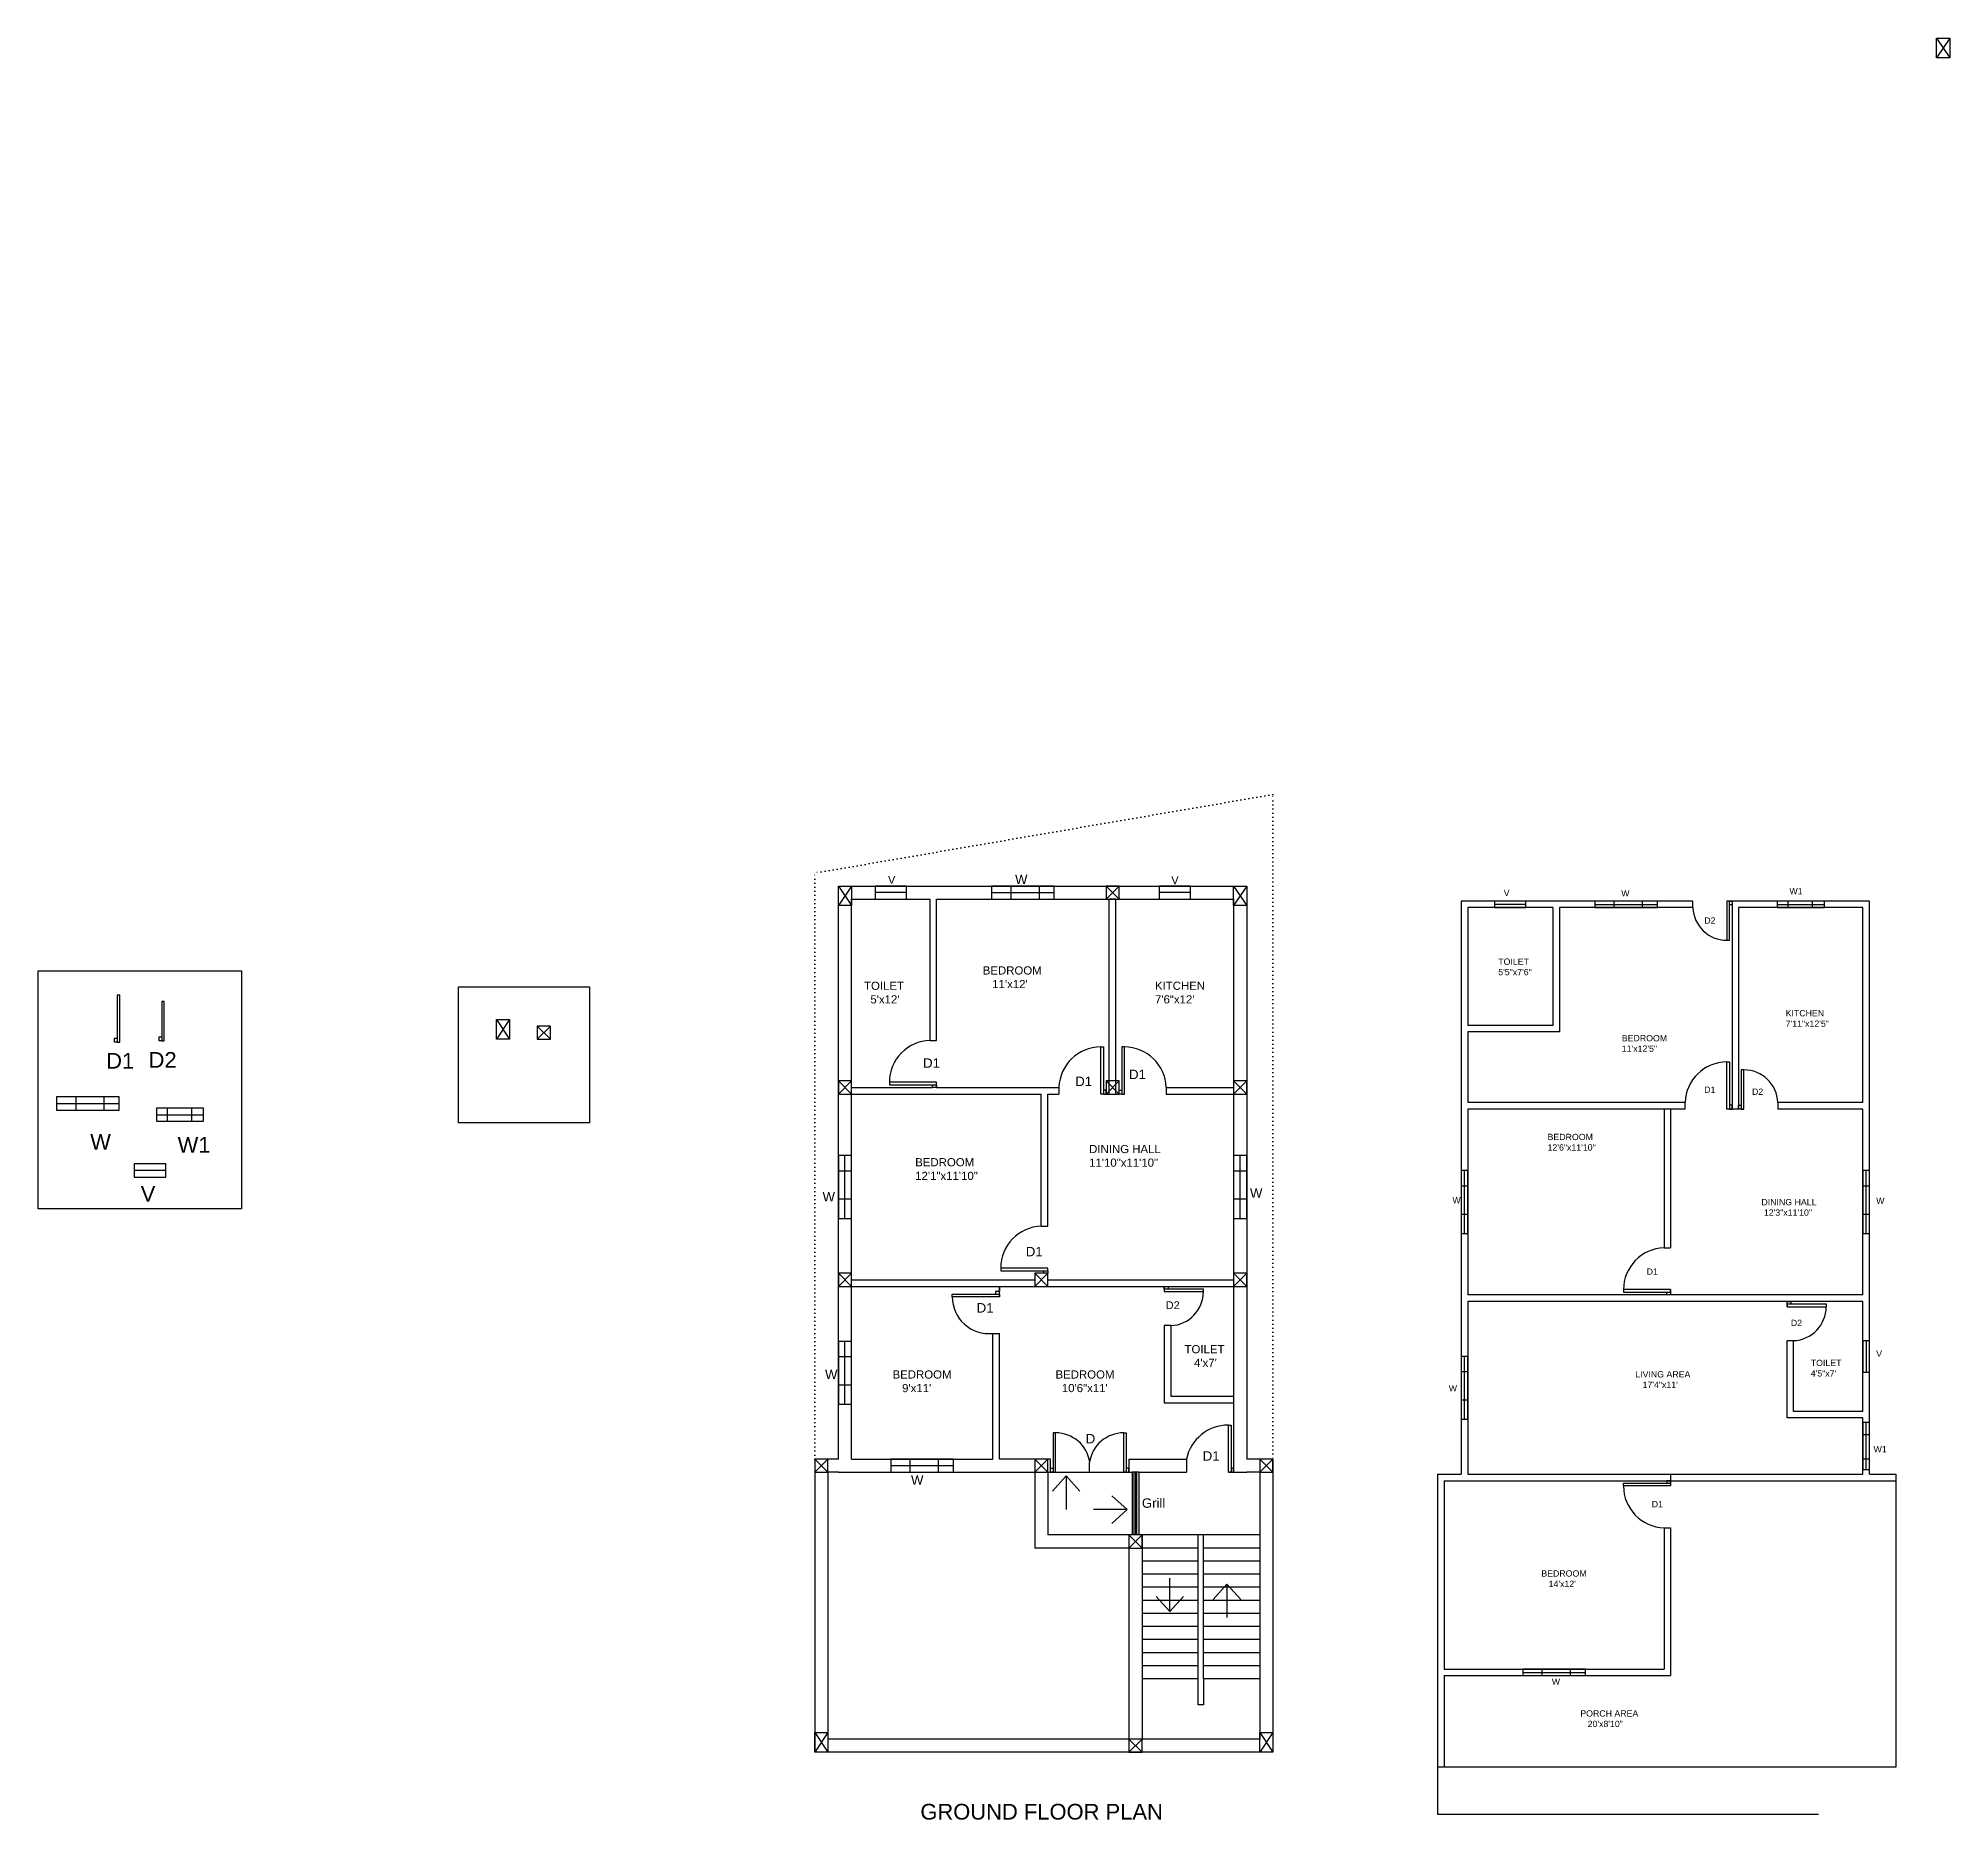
# Model space of a CAD drawing. Header units: inches. Extents: x -376 to 1085, y -51 to 1311.
import ezdxf

# ---------------------------------------------------------------- set-up
doc = ezdxf.new("R2010")
doc.units = ezdxf.units.IN
doc.header["$MEASUREMENT"] = 0
doc.linetypes.add('ACAD_ISO07W100', pattern=[3, 0, -3])
for name, color, linetype in [('ChainGrill', 91, 'Continuous'), ('Column', 1, 'Continuous'), ('D', 221, 'Continuous'), ('D1', 50, 'Continuous'), ('D2', 130, 'Continuous'), ('V', 230, 'Continuous'), ('W', 30, 'Continuous'), ('W1', 3, 'Continuous')]:
    doc.layers.add(name, color=color, linetype=linetype)
doc.styles.get("Standard").update_dxf_attribs({"font": 'arial.ttf'})
doc.linetypes.add('ZIGZAG', pattern='A,0.0001,-0.2,[131,ltypeshp.shx,S=0.2,R=0,X=-0.2,Y=0],-0.4,[131,ltypeshp.shx,S=0.2,R=180,X=0.2,Y=0],-0.2', length=0.8001)

msp = doc.modelspace()

# ---------------------------------------------------------------- linework, layer by layer
at = {"linetype": 'ACAD_ISO07W100'}
for p, q in [((567.3, 732.9), (217.3, 672.9)), ((567.3, 662.9), (567.3, 732.9)), ((217.3, 224.9), (217.3, 672.9)), ((567.3, 662.9), (567.3, 224.9))]:
    msp.add_line(p, q, dxfattribs=at)
for p, q in [((235.3, 662.9), (547.3, 662.9)), ((235.3, 224.9), (235.3, 662.9)), ((547.3, 662.9), (547.3, 224.9)), ((245.3, 652.9), (305.3, 652.9)), ((245.3, 508.9), (245.3, 652.9)), ((305.3, 544.9), (305.3, 652.9)), ((310.3, 652.9), (442.3, 652.9)), ((310.3, 544.9), (310.3, 652.9)), ((442.3, 503.9), (442.3, 652.9)), ((447.3, 652.9), (442.3, 652.9)), ((447.3, 503.9), (447.3, 652.9)), ((447.3, 652.9), (537.3, 652.9)), ((537.3, 652.9), (537.3, 508.9)), ((888.2, 651.4), (711.2, 651.4)), ((711.2, 651.4), (711.2, 213.4)), ((781.2, 646.4), (716.2, 646.4)), ((716.2, 646.4), (716.2, 556.4)), ((781.2, 646.4), (781.2, 556.4)), ((888.2, 646.4), (786.2, 646.4)), ((786.2, 646.4), (786.2, 551.4)), ((888.2, 646.4), (888.2, 651.4)), ((1023.2, 651.4), (914.2, 651.4)), ((918.2, 651.4), (918.2, 492.4)), ((1018.2, 646.4), (923.2, 646.4)), ((923.2, 646.4), (923.2, 492.4)), ((1018.2, 497.4), (1018.2, 646.4)), ((1023.2, 213.4), (1023.2, 651.4)), ((781.2, 556.4), (716.2, 556.4)), ((305.3, 544.9), (310.3, 544.9)), ((786.2, 551.4), (716.2, 551.4)), ((716.2, 551.4), (716.2, 497.4)), ((310.3, 508.9), (310.3, 512.9)), ((245.3, 508.9), (307.3, 508.9)), ((245.3, 503.9), (390.3, 503.9)), ((245.3, 361.9), (245.3, 503.9)), ((310.3, 508.9), (403.8, 508.9)), ((390.3, 402.9), (390.3, 503.9)), ((395.3, 503.9), (403.8, 503.9)), ((395.3, 402.9), (395.3, 503.9)), ((403.8, 508.9), (403.8, 503.9)), ((442.3, 503.9), (447.3, 503.9)), ((485.8, 508.9), (537.3, 508.9)), ((485.8, 508.9), (485.8, 503.9)), ((485.8, 503.9), (537.3, 503.9)), ((537.3, 503.9), (537.3, 361.9)), ((882.2, 497.4), (716.2, 497.4)), ((882.2, 497.4), (882.2, 492.4)), ((1018.2, 497.4), (953.2, 497.4)), ((953.2, 497.4), (953.2, 492.4)), ((882.2, 492.4), (716.2, 492.4)), ((716.2, 492.4), (716.2, 350.4)), ((866.2, 492.4), (866.2, 386.4)), ((871.2, 492.4), (871.2, 386.4)), ((927.2, 492.4), (914.2, 492.4)), ((1018.2, 492.4), (953.2, 492.4)), ((1018.2, 350.4), (1018.2, 492.4)), ((390.3, 402.9), (395.3, 402.9)), ((866.2, 386.4), (871.2, 386.4)), ((395.3, 361.9), (395.3, 365.9)), ((245.3, 361.9), (385.3, 361.9)), ((245.3, 224.9), (245.3, 356.9)), ((245.3, 356.9), (358.3, 356.9)), ((358.3, 352.9), (355.3, 352.9)), ((358.3, 356.9), (484.3, 356.9)), ((358.3, 356.9), (358.3, 352.9)), ((358.3, 348.9), (358.3, 356.9)), ((395.3, 361.9), (537.3, 361.9)), ((484.3, 356.9), (484.3, 352.9)), ((487.3, 356.9), (537.3, 356.9)), ((537.3, 356.9), (537.3, 214.9)), ((871.2, 354.4), (871.2, 350.4)), ((868.2, 350.4), (716.2, 350.4)), ((1018.2, 345.4), (716.2, 345.4)), ((716.2, 345.4), (716.2, 213.4)), ((1018.2, 350.4), (871.2, 350.4)), ((960.2, 341.4), (960.2, 345.4)), ((1018.2, 261.4), (1018.2, 345.4)), ((489.3, 326.9), (484.3, 326.9)), ((484.3, 326.9), (484.3, 267.9)), ((489.3, 326.9), (489.3, 272.9)), ((353.3, 224.9), (353.3, 320.9)), ((353.3, 320.9), (358.3, 320.9)), ((358.3, 224.9), (358.3, 320.9)), ((960.2, 256.4), (960.2, 315.4)), ((965.2, 315.4), (960.2, 315.4)), ((965.2, 261.4), (965.2, 315.4)), ((484.3, 267.9), (537.3, 267.9)), ((489.3, 272.9), (537.3, 272.9)), ((1018.2, 256.4), (960.2, 256.4)), ((1018.2, 261.4), (965.2, 261.4)), ((1018.2, 213.4), (1018.2, 256.4)), ((235.3, 224.9), (217.3, 224.9)), ((217.3, 224.9), (217.3, 0.9)), ((245.3, 224.9), (353.3, 224.9)), ((385.3, 224.9), (358.3, 224.9)), ((397.3, 224.9), (395.3, 224.9)), ((397.3, 214.9), (397.3, 224.9)), ((457.3, 224.9), (457.3, 214.9)), ((457.3, 224.9), (501.3, 224.9)), ((501.3, 224.9), (501.3, 214.9)), ((567.3, 224.9), (547.3, 224.9)), ((567.3, 224.9), (567.3, 0.9)), ((235.3, 214.9), (227.3, 214.9)), ((227.3, 214.9), (227.3, 10.9)), ((235.3, 214.9), (380.3, 214.9)), ((380.3, 214.9), (401.3, 214.9)), ((385.3, 214.9), (385.3, 156.9)), ((395.3, 214.9), (395.3, 166.9)), ((409.4, 212.1), (398.9, 200.4)), ((409.4, 212.1), (409.4, 186.5)), ((409.4, 212.1), (419.9, 200.4)), ((436.3, 214.9), (459.8, 214.9)), ((464.8, 214.9), (501.3, 214.9)), ((533.3, 214.9), (547.3, 214.9)), ((557.3, 214.9), (547.3, 214.9)), ((557.3, 214.9), (557.3, 10.9)), ((557.3, 214.9), (557.3, 166.9)), ((693.2, 213.4), (693.2, -10.6)), ((693.2, 213.4), (711.2, 213.4)), ((698.2, 208.4), (1043.2, 208.4)), ((698.2, 208.4), (698.2, 64.4)), ((716.2, 213.4), (1018.2, 213.4)), ((871.2, 213.4), (871.2, 204.4)), ((1023.2, 213.4), (1043.2, 213.4)), ((1043.2, 213.4), (1043.2, -10.6)), ((455.9, 186.3), (444.2, 196.8)), ((455.9, 186.3), (430.3, 186.3)), ((455.9, 186.3), (444.2, 175.8)), ((459.8, 166.9), (395.3, 166.9)), ((514.3, 166.9), (464.8, 166.9)), ((467.3, 166.9), (467.3, 10.9)), ((510.3, 56.9), (510.3, 166.9)), ((557.3, 166.9), (514.3, 166.9)), ((514.3, 56.9), (514.3, 166.9)), ((866.2, 172.4), (866.2, 64.4)), ((866.2, 172.4), (871.2, 172.4)), ((871.2, 172.4), (871.2, 59.4)), ((457.3, 156.9), (385.3, 156.9)), ((457.3, 156.9), (457.3, 10.9)), ((510.3, 156.9), (467.3, 156.9)), ((510.3, 156.9), (467.3, 156.9)), ((510.3, 146.9), (467.3, 146.9)), ((557.3, 156.9), (514.3, 156.9)), ((557.3, 156.9), (514.3, 156.9)), ((557.3, 146.9), (514.3, 146.9)), ((510.3, 136.9), (467.3, 136.9)), ((488.5, 108.4), (488.5, 133.9)), ((557.3, 136.9), (514.3, 136.9)), ((510.3, 126.9), (467.3, 126.9)), ((510.3, 116.9), (467.3, 116.9)), ((488.5, 108.4), (478, 120)), ((488.5, 108.4), (499, 120)), ((557.3, 126.9), (514.3, 126.9)), ((557.3, 116.9), (514.3, 116.9)), ((532.2, 129.3), (521.7, 117.7)), ((532.2, 129.3), (532.2, 103.8)), ((532.2, 129.3), (542.7, 117.7)), ((510.3, 106.9), (467.3, 106.9)), ((557.3, 106.9), (514.3, 106.9)), ((510.3, 96.9), (467.3, 96.9)), ((557.3, 96.9), (514.3, 96.9)), ((510.3, 86.9), (467.3, 86.9)), ((510.3, 76.9), (467.3, 76.9)), ((557.3, 86.9), (514.3, 86.9)), ((557.3, 76.9), (514.3, 76.9)), ((510.3, 66.9), (467.3, 66.9)), ((557.3, 66.9), (514.3, 66.9)), ((698.2, 64.4), (866.2, 64.4)), ((698.2, 59.4), (871.2, 59.4)), ((698.2, 59.4), (698.2, -10.6)), ((510.3, 56.9), (467.3, 56.9)), ((510.3, 37), (510.3, 56.9)), ((557.3, 56.9), (514.3, 56.9)), ((514.3, 56.9), (514.3, 37)), ((514.3, 37), (510.3, 37)), ((217.3, 0.9), (217.3, 10.9)), ((567.3, 0.9), (217.3, 0.9)), ((557.3, 10.9), (227.3, 10.9)), ((1043.2, -10.6), (693.2, -10.6)), ((693.2, -10.6), (693.2, -46.6)), ((693.2, -46.6), (984.2, -46.6))]:
    msp.add_line(p, q)
for points in [[(-376.1, 598.2), (-220.9, 598.2), (-220.9, 416.2), (-376.1, 416.2)], [(-54.9, 585.8), (45.2, 585.8), (45.2, 481.8), (-54.9, 481.8)]]:
    msp.add_lwpolyline(points, close=True)
at = {"layer": 'ChainGrill'}
for p, q in [((464.8, 214.9), (459.8, 214.9)), ((459.8, 214.9), (459.8, 166.9)), ((461.1, 214.9), (461.1, 166.9)), ((463.2, 214.9), (463.2, 166.9)), ((464.8, 214.9), (464.8, 166.9)), ((464.8, 166.9), (459.8, 166.9))]:
    msp.add_line(p, q, dxfattribs=at)
at = {"layer": 'ChainGrill', "linetype": 'ZIGZAG', "ltscale": 5}
msp.add_line((462.3, 214.9), (462.3, 166.9), dxfattribs=at)
at = {"layer": 'Column', "color": 1}
for p, q in [((1074.5, 1310.9), (1084.5, 1295.9)), ((1084.5, 1310.9), (1074.5, 1295.9)), ((235.3, 662.9), (245.3, 647.9)), ((245.3, 662.9), (235.3, 647.9)), ((439.8, 662.9), (449.8, 652.9)), ((449.8, 662.9), (439.8, 652.9)), ((537.3, 662.9), (547.3, 647.9)), ((547.3, 662.9), (537.3, 647.9)), ((-26, 560.8), (-16, 545.8)), ((-16, 560.8), (-26, 545.8)), ((5.2, 555.9), (15.2, 545.9)), ((15.2, 555.9), (5.2, 545.9)), ((235.3, 513.9), (245.3, 503.9)), ((245.3, 513.9), (235.3, 503.9)), ((439.8, 513.9), (449.8, 503.9)), ((449.8, 513.9), (439.8, 503.9)), ((537.3, 513.9), (547.3, 503.9)), ((547.3, 513.9), (537.3, 503.9)), ((235.3, 366.9), (245.3, 356.9)), ((245.3, 366.9), (235.3, 356.9)), ((385.3, 366.9), (395.3, 356.9)), ((395.3, 366.9), (385.3, 356.9)), ((537.3, 366.9), (547.3, 356.9)), ((547.3, 366.9), (537.3, 356.9)), ((217.3, 224.9), (227.3, 214.9)), ((227.3, 224.9), (217.3, 214.9)), ((385.3, 224.9), (395.3, 214.9)), ((395.3, 224.9), (385.3, 214.9)), ((557.3, 224.8), (567.3, 214.8)), ((567.3, 224.8), (557.3, 214.8)), ((457.3, 166.9), (467.3, 156.9)), ((467.3, 166.9), (457.3, 156.9)), ((217.3, 15.9), (227.3, 0.9)), ((227.3, 15.9), (217.3, 0.9)), ((557.3, 15.9), (567.3, 0.9)), ((567.3, 15.9), (557.3, 0.9)), ((457.3, 10.9), (467.3, 0.9)), ((467.3, 10.9), (457.3, 0.9))]:
    msp.add_line(p, q, dxfattribs=at)
for points in [[(1084.5, 1295.9), (1074.5, 1295.9), (1074.5, 1310.9), (1084.5, 1310.9)], [(245.3, 647.9), (235.3, 647.9), (235.3, 662.9), (245.3, 662.9)], [(439.8, 652.9), (449.8, 652.9), (449.8, 662.9), (439.8, 662.9)], [(547.3, 647.9), (537.3, 647.9), (537.3, 662.9), (547.3, 662.9)], [(-16, 545.8), (-26, 545.8), (-26, 560.8), (-16, 560.8)], [(5.2, 545.9), (15.2, 545.9), (15.2, 555.9), (5.2, 555.9)], [(235.3, 503.9), (245.3, 503.9), (245.3, 513.9), (235.3, 513.9)], [(439.8, 503.9), (449.8, 503.9), (449.8, 513.9), (439.8, 513.9)], [(537.3, 503.9), (547.3, 503.9), (547.3, 513.9), (537.3, 513.9)], [(235.3, 356.9), (245.3, 356.9), (245.3, 366.9), (235.3, 366.9)], [(385.3, 356.9), (395.3, 356.9), (395.3, 366.9), (385.3, 366.9)], [(537.3, 356.9), (547.3, 356.9), (547.3, 366.9), (537.3, 366.9)], [(217.3, 214.9), (227.3, 214.9), (227.3, 224.9), (217.3, 224.9)], [(385.3, 214.9), (395.3, 214.9), (395.3, 224.9), (385.3, 224.9)], [(557.3, 214.8), (567.3, 214.8), (567.3, 224.8), (557.3, 224.8)], [(457.3, 156.9), (467.3, 156.9), (467.3, 166.9), (457.3, 166.9)], [(227.3, 0.9), (217.3, 0.9), (217.3, 15.9), (227.3, 15.9)], [(567.3, 0.9), (557.3, 0.9), (557.3, 15.9), (567.3, 15.9)], [(457.3, 0.9), (467.3, 0.9), (467.3, 10.9), (457.3, 10.9)]]:
    msp.add_lwpolyline(points, close=True, dxfattribs=at)
at = {"layer": 'D'}
for p, q in [((427.3, 214.9), (427.3, 222.4)), ((401.3, 214.9), (453.3, 214.9))]:
    msp.add_line(p, q, dxfattribs=at)
for points in [[(399.3, 214.9), (401.3, 214.9), (401.3, 244.9), (399.3, 244.9)], [(455.3, 214.9), (453.3, 214.9), (453.3, 244.9), (455.3, 244.9)]]:
    msp.add_lwpolyline(points, close=True, dxfattribs=at)
for points in [[(399.3, 214.9), (397.3, 214.9), (397.3, 217.9), (399.3, 217.9)], [(455.3, 214.9), (457.3, 214.9), (457.3, 217.9), (455.3, 217.9)]]:
    msp.add_lwpolyline(points, dxfattribs=at)
for centre, start, end in [((401.3, 218.7), 8.1712, 90), ((453.3, 218.7), 90, 171.8288)]:
    msp.add_arc(centre, 26.3, start, end, dxfattribs=at)
at = {"layer": 'D1'}
for p, q in [((-317.8, 543.6), (-317.8, 546.6)), ((-317.8, 546.6), (-315.8, 546.6)), ((-315.8, 543.6), (-317.8, 543.6)), ((307.3, 508.9), (307.3, 510.9)), ((310.3, 508.9), (307.3, 508.9)), ((310.3, 510.9), (310.3, 508.9)), ((439.8, 506.9), (437.8, 506.9)), ((437.8, 503.9), (439.8, 503.9)), ((439.8, 503.9), (439.8, 506.9)), ((449.8, 503.9), (449.8, 506.9)), ((449.8, 506.9), (451.8, 506.9)), ((451.8, 503.9), (449.8, 503.9)), ((392.3, 366.9), (392.3, 368.9)), ((395.3, 366.9), (392.3, 366.9)), ((395.3, 368.9), (395.3, 366.9)), ((358.3, 352.9), (355.3, 352.9)), ((355.3, 352.9), (355.3, 350.9)), ((358.3, 350.9), (358.3, 352.9)), ((868.2, 350.4), (868.2, 352.4)), ((871.2, 352.4), (871.2, 350.4)), ((871.2, 350.4), (868.2, 350.4)), ((537.3, 217.9), (535.3, 217.9)), ((535.3, 214.9), (537.3, 214.9)), ((537.3, 214.9), (537.3, 217.9))]:
    msp.add_line(p, q, dxfattribs=at)
for points in [[(-315.8, 543.6), (-313.8, 543.6), (-313.8, 579.6), (-315.8, 579.6)], [(437.8, 503.9), (435.8, 503.9), (435.8, 539.9), (437.8, 539.9)], [(451.8, 503.9), (453.8, 503.9), (453.8, 539.9), (451.8, 539.9)], [(916.2, 492.4), (914.2, 492.4), (914.2, 528.4), (916.2, 528.4)], [(310.3, 510.9), (310.3, 512.9), (274.3, 512.9), (274.3, 510.9)], [(395.3, 368.9), (395.3, 370.9), (359.3, 370.9), (359.3, 368.9)], [(358.3, 350.9), (358.3, 348.9), (322.3, 348.9), (322.3, 350.9)], [(871.2, 352.4), (871.2, 354.4), (835.2, 354.4), (835.2, 352.4)], [(535.3, 214.9), (533.3, 214.9), (533.3, 250.9), (535.3, 250.9)], [(871.2, 206.4), (871.2, 204.4), (835.2, 204.4), (835.2, 206.4)]]:
    msp.add_lwpolyline(points, close=True, dxfattribs=at)
for points in [[(916.2, 492.4), (918.2, 492.4), (918.2, 495.4), (916.2, 495.4)], [(871.2, 206.4), (871.2, 208.4), (868.2, 208.4), (868.2, 206.4)]]:
    msp.add_lwpolyline(points, dxfattribs=at)
for centre, radius, start, end in [((306.3, 512.9), 32, 91.8188, 180), ((435.8, 507.9), 32, 90, 178.1812), ((453.8, 507.9), 32, 1.8188, 90), ((914.2, 496.4), 32, 90, 178.1812), ((391.3, 370.9), 32, 91.8188, 180), ((867.2, 354.4), 32, 91.8188, 180), ((350.4, 348.9), 28.1, 180, 275.8217), ((533.3, 218.2), 32.7, 90, 168.1877), ((867.2, 204.4), 32, 180, 268.1812)]:
    msp.add_arc(centre, radius, start, end, dxfattribs=at)
at = {"layer": 'D2'}
for p, q in [((-283.8, 544.7), (-283.8, 547.7)), ((-283.8, 547.7), (-281.8, 547.7)), ((-281.8, 544.7), (-283.8, 544.7))]:
    msp.add_line(p, q, dxfattribs=at)
for points in [[(916.2, 651.4), (914.2, 651.4), (914.2, 621.4), (916.2, 621.4)], [(-281.8, 544.7), (-279.8, 544.7), (-279.8, 574.7), (-281.8, 574.7)], [(925.2, 492.4), (927.2, 492.4), (927.2, 522.4), (925.2, 522.4)], [(484.3, 354.9), (484.3, 352.9), (514.3, 352.9), (514.3, 354.9)], [(960.2, 343.4), (960.2, 341.4), (990.2, 341.4), (990.2, 343.4)]]:
    msp.add_lwpolyline(points, close=True, dxfattribs=at)
for points in [[(916.2, 651.4), (918.2, 651.4), (918.2, 648.4), (916.2, 648.4)], [(925.2, 492.4), (923.2, 492.4), (923.2, 495.4), (925.2, 495.4)], [(484.3, 354.9), (484.3, 356.9), (487.3, 356.9), (487.3, 354.9)], [(960.2, 343.4), (960.2, 345.4), (963.2, 345.4), (963.2, 343.4)]]:
    msp.add_lwpolyline(points, dxfattribs=at)
for centre, start, end in [((914.2, 647.4), 182.2466, 270), ((927.2, 496.4), 2.2466, 90), ((488.2, 352.9), 272.2466, 0), ((964.1, 341.4), 272.2466, 0)]:
    msp.add_arc(centre, 26, start, end, dxfattribs=at)
at = {"layer": 'V'}
for p, q in [((287.3, 657.9), (263.3, 657.9)), ((504.3, 657.9), (480.3, 657.9)), ((760.7, 651.4), (736.7, 651.4)), ((760.7, 648.9), (736.7, 648.9)), ((-278.7, 445.5), (-302.7, 445.5)), ((1018.2, 315.4), (1018.2, 291.4)), ((1020.7, 315.4), (1020.7, 291.4))]:
    msp.add_line(p, q, dxfattribs=at)
for points in [[(263.3, 652.9), (287.3, 652.9), (287.3, 662.9), (263.3, 662.9)], [(480.3, 652.9), (504.3, 652.9), (504.3, 662.9), (480.3, 662.9)], [(-302.7, 440.5), (-278.7, 440.5), (-278.7, 450.5), (-302.7, 450.5)]]:
    msp.add_lwpolyline(points, close=True, dxfattribs=at)
for points in [[(736.7, 651.4), (736.7, 646.4), (760.7, 646.4), (760.7, 651.4)], [(1018.2, 291.4), (1023.2, 291.4), (1023.2, 315.4), (1018.2, 315.4)]]:
    msp.add_lwpolyline(points, dxfattribs=at)
at = {"layer": 'W'}
for p, q in [((352.3, 657.9), (400.3, 657.9)), ((367, 662.9), (367, 652.9)), ((388.6, 662.9), (388.6, 652.9)), ((813.2, 648.9), (861.2, 648.9)), ((813.2, 646.4), (861.2, 646.4)), ((827.9, 651.4), (827.9, 646.4)), ((849.5, 651.4), (849.5, 646.4)), ((-362.2, 496.7), (-314.2, 496.7)), ((-347.5, 501.7), (-347.5, 491.7)), ((-325.9, 501.7), (-325.9, 491.7)), ((240.3, 408.9), (240.3, 456.9)), ((542.3, 408.9), (542.3, 456.9)), ((235.3, 445.3), (245.3, 445.3)), ((537.3, 445.3), (547.3, 445.3)), ((713.7, 397.4), (713.7, 445.4)), ((716.2, 397.4), (716.2, 445.4)), ((1020.7, 397.4), (1020.7, 445.4)), ((1023.2, 397.4), (1023.2, 445.4)), ((235.3, 423.7), (245.3, 423.7)), ((537.3, 423.7), (547.3, 423.7)), ((711.2, 433.8), (716.2, 433.8)), ((1018.2, 433.8), (1023.2, 433.8)), ((711.2, 412.2), (716.2, 412.2)), ((1018.2, 412.2), (1023.2, 412.2)), ((240.3, 266.9), (240.3, 314.9)), ((235.3, 303.3), (245.3, 303.3)), ((713.7, 255.4), (713.7, 303.4)), ((716.2, 255.4), (716.2, 303.4)), ((235.3, 281.7), (245.3, 281.7)), ((711.2, 291.8), (716.2, 291.8)), ((711.2, 270.2), (716.2, 270.2)), ((275.3, 219.9), (323.3, 219.9)), ((290, 224.9), (290, 214.9)), ((311.6, 224.9), (311.6, 214.9)), ((758.2, 61.9), (806.2, 61.9)), ((758.2, 59.4), (806.2, 59.4)), ((772.9, 64.4), (772.9, 59.4)), ((794.5, 64.4), (794.5, 59.4))]:
    msp.add_line(p, q, dxfattribs=at)
for points in [[(352.3, 652.9), (400.3, 652.9), (400.3, 662.9), (352.3, 662.9)], [(-362.2, 491.7), (-314.2, 491.7), (-314.2, 501.7), (-362.2, 501.7)], [(245.3, 408.9), (245.3, 456.9), (235.3, 456.9), (235.3, 408.9)], [(547.3, 408.9), (547.3, 456.9), (537.3, 456.9), (537.3, 408.9)], [(245.3, 266.9), (245.3, 314.9), (235.3, 314.9), (235.3, 266.9)], [(275.3, 214.9), (323.3, 214.9), (323.3, 224.9), (275.3, 224.9)]]:
    msp.add_lwpolyline(points, close=True, dxfattribs=at)
for points in [[(861.2, 646.4), (861.2, 651.4), (813.2, 651.4), (813.2, 646.4)], [(716.2, 445.4), (711.2, 445.4), (711.2, 397.4), (716.2, 397.4)], [(1023.2, 445.4), (1018.2, 445.4), (1018.2, 397.4), (1023.2, 397.4)], [(716.2, 303.4), (711.2, 303.4), (711.2, 255.4), (716.2, 255.4)], [(806.2, 59.4), (806.2, 64.4), (758.2, 64.4), (758.2, 59.4)]]:
    msp.add_lwpolyline(points, dxfattribs=at)
at = {"layer": 'W1'}
for p, q in [((952.7, 648.9), (988.7, 648.9)), ((952.7, 646.4), (988.7, 646.4)), ((960.9, 651.4), (960.9, 646.4)), ((979.5, 651.4), (979.5, 646.4)), ((-285.8, 488.1), (-249.8, 488.1)), ((-277.6, 493.1), (-277.6, 483.1)), ((-259, 493.1), (-259, 483.1)), ((1020.7, 216.9), (1020.7, 252.9)), ((1023.2, 216.9), (1023.2, 252.9)), ((1018.2, 243.7), (1023.2, 243.7)), ((1018.2, 225.2), (1023.2, 225.2))]:
    msp.add_line(p, q, dxfattribs=at)
for points in [[(988.7, 646.4), (988.7, 651.4), (952.7, 651.4), (952.7, 646.4)], [(1023.2, 252.9), (1018.2, 252.9), (1018.2, 216.9), (1023.2, 216.9)]]:
    msp.add_lwpolyline(points, dxfattribs=at)
msp.add_lwpolyline([(-285.8, 483.1), (-249.8, 483.1), (-249.8, 493.1), (-285.8, 493.1)], close=True, dxfattribs=at)

# ---------------------------------------------------------------- texts
at = {"attachment_point": 1}
for s, width, gutter_width, insert, char_height in [("BEDROOM\\P   11'x12'", 497.321, 31.2, (345.6, 601.5), 6.24), ('TOILET\\P5\'5"x7\'6"', 956.387, 60, (739.5, 607.5), 4.8), ("TOILET\\P  5'x12'", 497.321, 31.2, (254.9, 589.8), 6.24), ('KITCHEN\\P7\'6"x12\'', 497.321, 31.2, (477.2, 589.8), 6.24), ('KITCHEN\\P7\'11"x12\'5"', 956.387, 60, (959.1, 568.1), 4.8), ('BEDROOM\\P11\'x12\'5"', 956.387, 60, (833.9, 549), 4.8), ('BEDROOM\\P12\'6"x11\'10"', 956.387, 60, (777.2, 473.5), 4.8), ('BEDROOM\\P12\'1"x11\'10"', 497.321, 31.2, (294, 454.9), 6.24), ('DINING HALL\\P11\'10"x11\'10"', 497.321, 31.2, (426.9, 465), 6.24), ('DINING HALL\\P 12\'3"x11\'10"', 956.387, 60, (940.6, 423.7), 4.8), ("TOILET\\P   4'x7'", 497.321, 31.2, (499.8, 312), 6.24), ("BEDROOM\\P   9'x11'", 497.321, 31.2, (276.7, 292.7), 6.24), ('BEDROOM\\P  10\'6"x11\'', 497.321, 31.2, (401.2, 292.7), 6.24), ('LIVING AREA\\P   17\'4"x11\'', 956.387, 60, (844.2, 292.1), 4.8), ('TOILET\\P4\'5"x7\'', 956.387, 60, (978.3, 300.8), 4.8), ("BEDROOM\\P   14'x12'", 956.387, 60, (772.4, 139.9), 4.8), ('PORCH AREA\\P   20\'x8\'10"', 956.387, 60, (802.2, 32.9), 4.8), ('GROUND FLOOR PLAN', 956.387, 60, (297.9, -38.6), 12)]:
    msp.add_mtext_dynamic_manual_height_columns(s, width=width, gutter_width=gutter_width, heights=[0], dxfattribs=dict(at, insert=insert, char_height=char_height))
at = {"layer": 'ChainGrill', "insert": (467.2, 194.9), "char_height": 7.2, "attachment_point": 1}
msp.add_mtext_dynamic_manual_height_columns('Grill', width=573.832, gutter_width=36, heights=[0], dxfattribs=at)
at = {"layer": 'D', "insert": (424.3, 244.1), "char_height": 7.2, "attachment_point": 1}
msp.add_mtext_dynamic_manual_height_columns('D', width=573.832, gutter_width=36, heights=[0], dxfattribs=at)
at = {"layer": 'D1', "attachment_point": 1}
for width, gutter_width, insert, char_height in [(956.387, 60, (-324.2, 535.3), 12), (956.387, 60, (300, 531.2), 7.2), (956.387, 60, (416.3, 517.2), 7.2), (956.387, 60, (457.4, 522.5), 7.2), (382.555, 24, (896.9, 509.6), 4.8), (956.387, 60, (378.5, 387.1), 7.2), (382.555, 24, (852.9, 370.6), 4.8), (956.387, 60, (341, 344.1), 7.2), (573.832, 36, (513.7, 230.9), 7.2), (382.555, 24, (856.8, 192.9), 4.8)]:
    msp.add_mtext_dynamic_manual_height_columns('D1', width=width, gutter_width=gutter_width, heights=[0], dxfattribs=dict(at, insert=insert, char_height=char_height))
at = {"layer": 'D2', "attachment_point": 1}
for width, gutter_width, insert, char_height in [(382.555, 24, (897, 638.9), 4.8), (956.387, 60, (-291.8, 536), 12), (382.555, 24, (933.4, 508.1), 4.8), (478.194, 30, (485.4, 345.5), 6), (382.555, 24, (963.1, 331.4), 4.8)]:
    msp.add_mtext_dynamic_manual_height_columns('D2', width=width, gutter_width=gutter_width, heights=[0], dxfattribs=dict(at, insert=insert, char_height=char_height))
at = {"layer": 'V', "attachment_point": 1}
for width, gutter_width, insert, char_height in [(478.194, 30, (273.2, 670.6), 6), (478.194, 30, (489.7, 670.3), 6), (956.387, 60, (743.7, 660), 4.8), (956.387, 60, (-297.8, 433.6), 12), (956.387, 60, (1028.3, 307.9), 4.8)]:
    msp.add_mtext_dynamic_manual_height_columns('V', width=width, gutter_width=gutter_width, heights=[0], dxfattribs=dict(at, insert=insert, char_height=char_height))
at = {"layer": 'W', "attachment_point": 1}
for width, gutter_width, insert, char_height in [(573.832, 36, (370.3, 671.6), 7.2), (956.387, 60, (833.5, 659.7), 4.8), (956.387, 60, (-336.4, 473.4), 12), (573.832, 36, (223.2, 429), 7.2), (573.832, 36, (549.8, 431.8), 7.2), (956.387, 60, (704.5, 425.2), 4.8), (956.387, 60, (1028.3, 424.7), 4.8), (573.832, 36, (225.1, 293.2), 7.2), (956.387, 60, (701.7, 281.4), 4.8), (573.832, 36, (290.8, 212.5), 7.2), (956.387, 60, (780.4, 57.2), 4.8)]:
    msp.add_mtext_dynamic_manual_height_columns('W', width=width, gutter_width=gutter_width, heights=[0], dxfattribs=dict(at, insert=insert, char_height=char_height))
at = {"layer": 'W1', "attachment_point": 1}
for insert, char_height in [((962, 661.4), 4.8), ((-269.6, 471.1), 12), ((1026.3, 234.8), 4.8)]:
    msp.add_mtext_dynamic_manual_height_columns('W1', width=956.387, gutter_width=60, heights=[0], dxfattribs=dict(at, insert=insert, char_height=char_height))

doc.saveas('drawing.dxf')
